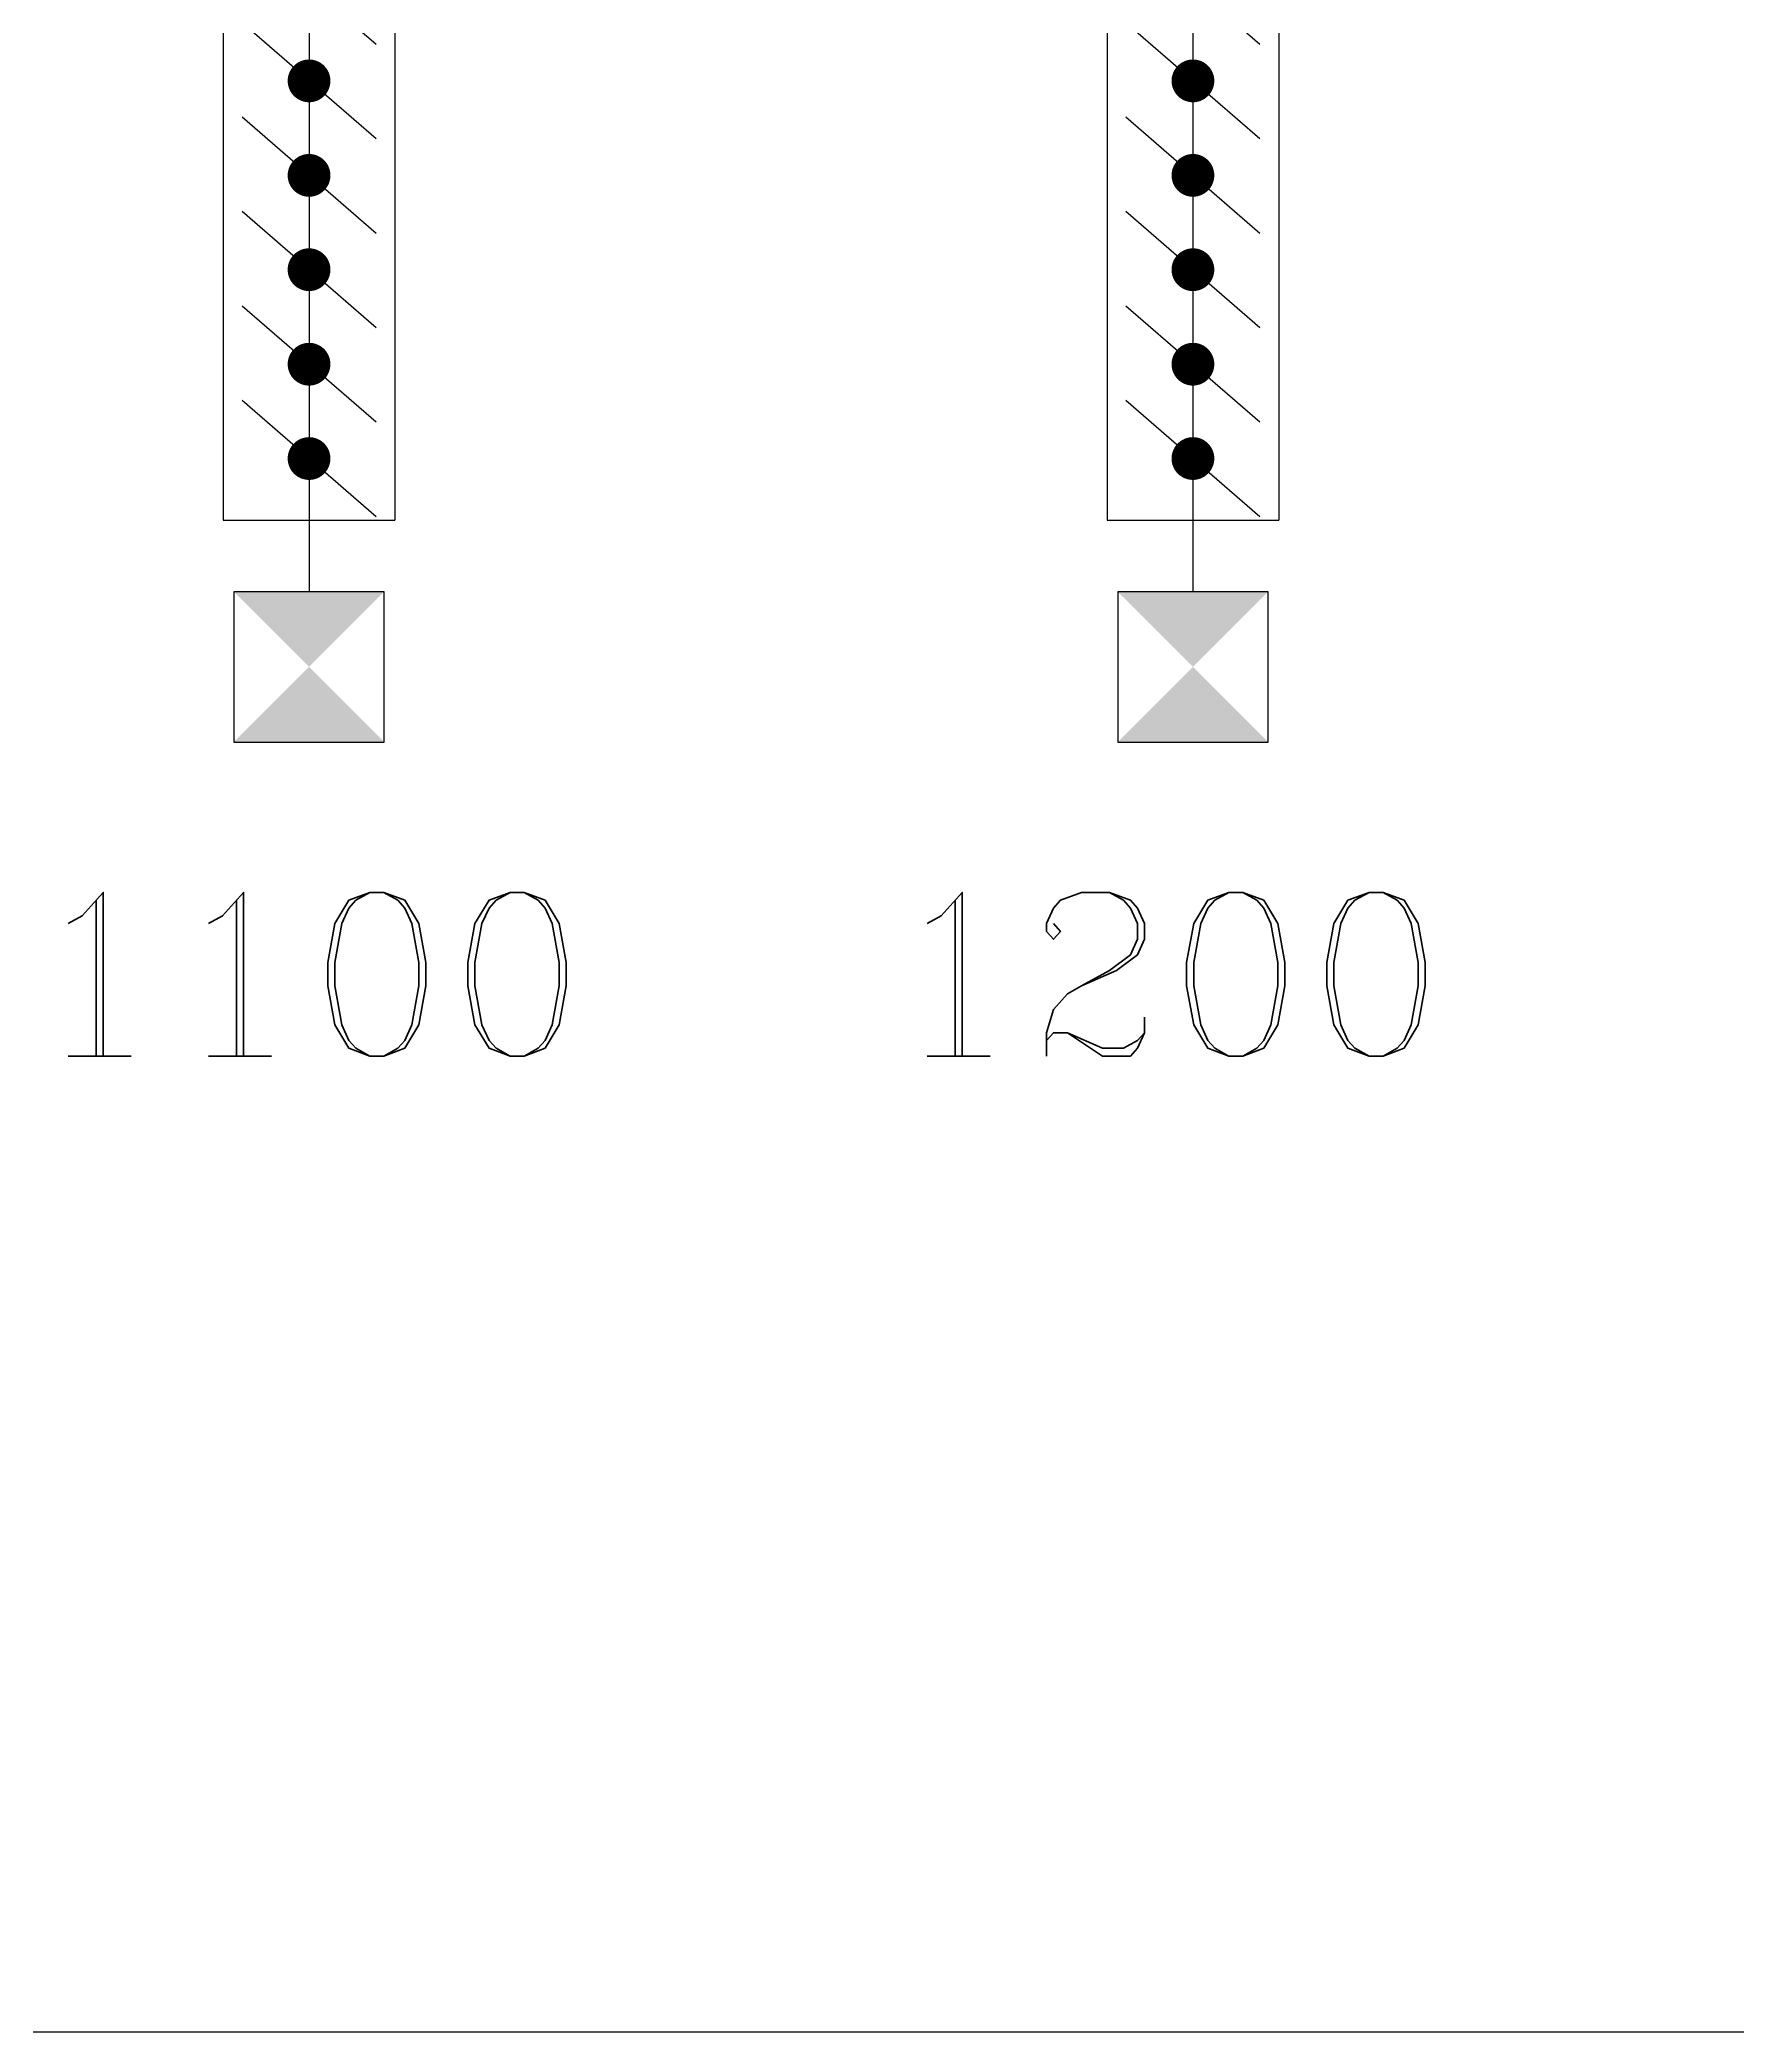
# Model space of a CAD drawing. Extents: x 462150 to 608263, y 35809 to 85242.
# Drawn here: x 519170 to 520158, y 66699 to 67859 of the extents above; entities that cross this region are included whole.
import ezdxf

# ---------------------------------------------------------------- set-up
doc = ezdxf.new("R2010")
doc.units = 0
doc.header["$LTSCALE"] = 500
doc.header["$MEASUREMENT"] = 0
for name, color, linetype in [('AC-DAMPER', 2, 'Continuous'), ('AC.VD.', 41, 'Continuous'), ('PL-W-TEXT', 7, 'Continuous')]:
    doc.layers.add(name, color=color, linetype=linetype)
doc.styles.add('FF-LOOP', font='romanc.shx', dxfattribs={"height": 2})
doc.styles.add('ROMAND', font='sanss___.ttf', dxfattribs={"height": 0.3})
doc.styles.add('ROMANS', font='romans.shx', dxfattribs={"width": 0.8, "height": 100})

# ---------------------------------------------------------------- blocks, each defined once
blk = doc.blocks.new('MD-1100')
at = {"layer": 'AC-DAMPER'}
for p, q in [((-1100, 50), (0, 50)), ((0, -50), (0, 50)), ((-276.8, 39), (-344.5, -39)), ((-221.9, 39), (-289.5, -39)), ((-166.9, 39), (-234.5, -39)), ((-112, 39), (-179.6, -39)), ((-57, 39), (-124.6, -39)), ((-2, 39), (-69.7, -39)), ((129.1, 43.8), (41.6, 43.8)), ((41.6, 43.8), (41.6, -43.8)), ((129.1, -43.8), (129.1, 43.8)), ((-1100, 0), (41.6, 0)), ((41.6, -43.8), (129.1, -43.8)), ((-1100, -50), (0, -50))]:
    blk.add_line(p, q, dxfattribs=at)
at = {"layer": 'AC-DAMPER', "const_width": 12.5}
for points in [[(-255.7, 6.2, -1), (-255.7, -6.2, -1)], [(-200.7, 6.2, -1), (-200.7, -6.2, -1)], [(-145.8, 6.2, -1), (-145.8, -6.2, -1)], [(-90.8, 6.2, -1), (-90.8, -6.2, -1)], [(-35.9, 6.2, -1), (-35.9, -6.2, -1)]]:
    blk.add_lwpolyline(points, format="xyb", close=True, dxfattribs=at)
at = {"layer": 'AC-DAMPER'}
blk.add_solid([(41.6, -43.8), (41.6, 43.8), (129.1, 43.8), (129.1, -43.8)], dxfattribs=at)
at = {"layer": 'AC-DAMPER', "text_generation_flag": 4, "width": 1}
for style, p in [('ROMANS', (41.6, 43.8)), ('ROMANS', (41.6, 0.5)), ('ROMAND', (41.6, -43.8))]:
    blk.add_text('a', height=0.005, rotation=90, dxfattribs=dict(at, style=style)).set_placement(p)
blk = doc.blocks.new('MD-1200')
at = {"layer": 'AC-DAMPER'}
for p, q in [((-1200, 50), (0, 50)), ((0, -50), (0, 50)), ((-276.8, 39), (-344.5, -39)), ((-221.9, 39), (-289.5, -39)), ((-166.9, 39), (-234.5, -39)), ((-112, 39), (-179.6, -39)), ((-57, 39), (-124.6, -39)), ((-2, 39), (-69.7, -39)), ((129.1, 43.8), (41.6, 43.8)), ((41.6, 43.8), (41.6, -43.8)), ((129.1, -43.8), (129.1, 43.8)), ((-1200, 0), (41.6, 0)), ((41.6, -43.8), (129.1, -43.8)), ((-1200, -50), (0, -50))]:
    blk.add_line(p, q, dxfattribs=at)
at = {"layer": 'AC-DAMPER', "const_width": 12.5}
for points in [[(-255.7, 6.2, -1), (-255.7, -6.2, -1)], [(-200.7, 6.2, -1), (-200.7, -6.2, -1)], [(-145.8, 6.2, -1), (-145.8, -6.2, -1)], [(-90.8, 6.2, -1), (-90.8, -6.2, -1)], [(-35.9, 6.2, -1), (-35.9, -6.2, -1)]]:
    blk.add_lwpolyline(points, format="xyb", close=True, dxfattribs=at)
at = {"layer": 'AC-DAMPER'}
blk.add_solid([(41.6, -43.8), (41.6, 43.8), (129.1, 43.8), (129.1, -43.8)], dxfattribs=at)
at = {"layer": 'AC-DAMPER', "text_generation_flag": 4, "width": 1}
for style, p in [('ROMANS', (41.6, 43.8)), ('ROMANS', (41.6, 0.5)), ('ROMAND', (41.6, -43.8))]:
    blk.add_text('a', height=0.005, rotation=90, dxfattribs=dict(at, style=style)).set_placement(p)

msp = doc.modelspace()

# ---------------------------------------------------------------- linework, layer by layer
msp.add_lwpolyline([(509405.5, 70606), (523222.2, 70606), (523222.2, 66699.1), (509405.5, 66699.1)], close=True)

# ---------------------------------------------------------------- block references
at = {"layer": 'AC.VD.', "rotation": 270}
for name, p in [('MD-1200', (519840.9, 67579.1)), ('MD-1100', (519326.4, 67579.1))]:
    msp.add_blockref(name, p, dxfattribs=at)

# ---------------------------------------------------------------- texts
at = {"layer": 'PL-W-TEXT', "style": 'FF-LOOP'}
for s, p in [('1100', (519161.7, 67267.2)), ('1200', (519661.7, 67267.2))]:
    msp.add_text(s, height=95.26, dxfattribs=at).set_placement(p)

doc.saveas('drawing.dxf')
